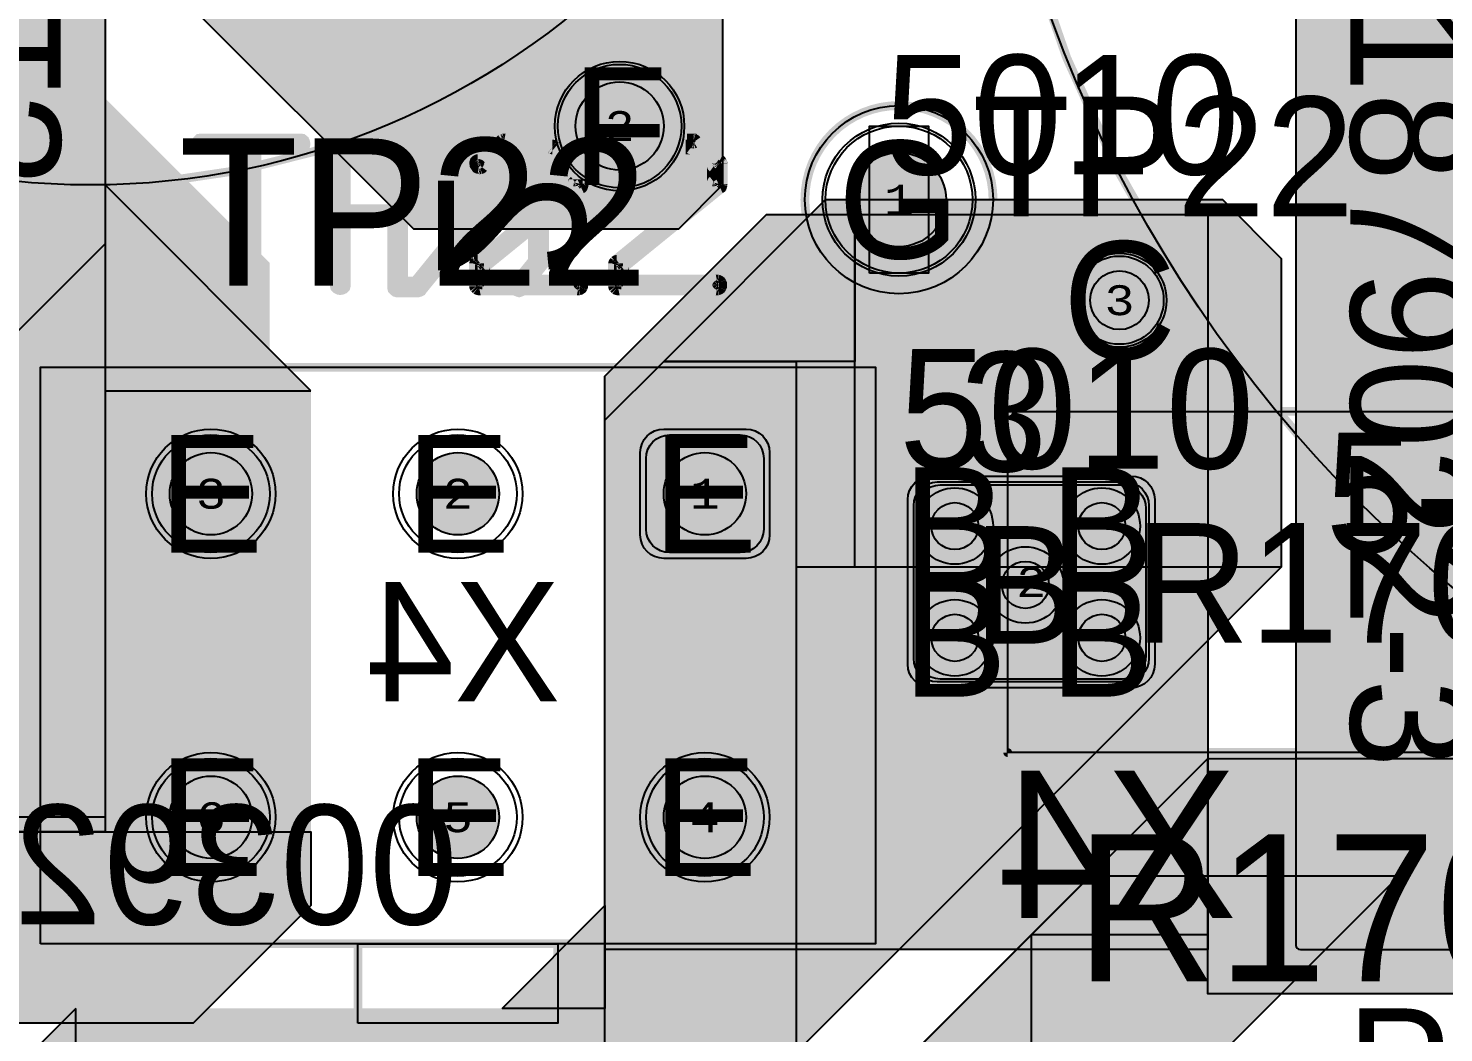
# Model space of a CAD drawing. Extents: x -18 to 179, y -60 to 172.
# Drawn here: x 12.44 to 36.51, y 120.09 to 137.16 of the extents above; entities that cross this region are included whole.
import ezdxf
from ezdxf.enums import TextEntityAlignment as Align

# ---------------------------------------------------------------- set-up
doc = ezdxf.new("R2010")
doc.units = 0
doc.header["$MEASUREMENT"] = 0
for name, color, linetype in [('ASSEMBLY_OUTLINES_BTM', 191, 'CONTINUOUS'), ('ASSEMBLY_OUTLINES_TOP', 102, 'CONTINUOUS'), ('ASSEMBLY_PART_NUMBERS_BTM', 191, 'CONTINUOUS'), ('ASSEMBLY_PART_NUMBERS_TOP', 102, 'CONTINUOUS'), ('ASSEMBLY_REF_DES_BTM', 191, 'CONTINUOUS'), ('ASSEMBLY_REF_DES_TOP', 102, 'CONTINUOUS'), ('DRILL_DRAWING', 21, 'CONTINUOUS'), ('GENERATED_SILKSCREEN_BTM', 255, 'CONTINUOUS'), ('GENERATED_SILKSCREEN_TOP', 140, 'CONTINUOUS'), ('PART_HOLES_LAYER_BOTTOM', 30, 'CONTINUOUS'), ('PART_HOLES_LAYER_TOP', 30, 'CONTINUOUS'), ('PART_PADS_LAYER_BOTTOM', 230, 'CONTINUOUS'), ('PART_PADS_LAYER_TOP', 150, 'CONTINUOUS'), ('PART_PADS_SMD_TOP', 150, 'CONTINUOUS'), ('PIN_NUMBERS_BTM', 8, 'CONTINUOUS'), ('PIN_NUMBERS_TOP', 8, 'CONTINUOUS'), ('PLACEMENT_OUTLINES_BTM', 222, 'CONTINUOUS'), ('PLACEMENT_OUTLINES_TOP', 130, 'CONTINUOUS'), ('PLANE_DATA_LAYER_BOTTOM', 230, 'CONTINUOUS'), ('PLANE_DATA_LAYER_TOP', 150, 'CONTINUOUS'), ('PLANE_SHAPES_LAYER_BOTTOM', 230, 'CONTINUOUS'), ('PLANE_SHAPES_LAYER_TOP', 150, 'CONTINUOUS'), ('SILKSCREEN_OUTLINES_BTM', 211, 'CONTINUOUS'), ('SILKSCREEN_OUTLINES_TOP', 150, 'CONTINUOUS'), ('SILKSCREEN_REF_DES_BTM', 211, 'CONTINUOUS'), ('SILKSCREEN_REF_DES_TOP', 150, 'CONTINUOUS'), ('SOLDERMASK_PADS_BTM', 102, 'CONTINUOUS'), ('SOLDERMASK_PADS_TOP', 102, 'CONTINUOUS'), ('SOLDERPASTE_PADS_TOP', 254, 'CONTINUOUS'), ('TRACES_LAYER_BOTTOM', 230, 'CONTINUOUS'), ('TRACES_LAYER_TOP', 150, 'CONTINUOUS'), ('VIA_HOLES_LAYER_BOTTOM', 30, 'CONTINUOUS'), ('VIA_HOLES_LAYER_TOP', 30, 'CONTINUOUS'), ('VIA_PADS_LAYER_BOTTOM', 230, 'CONTINUOUS'), ('VIA_PADS_LAYER_TOP', 150, 'CONTINUOUS')]:
    doc.layers.add(name, color=color, linetype=linetype)
doc.styles.add('COURIER_NEW', font='COUR.TTF')
doc.styles.add('VERIBEST_GERBER_0', font='txt')

msp = doc.modelspace()

# ---------------------------------------------------------------- hatches: boundary and pattern name
at = {"layer": 'PART_HOLES_LAYER_BOTTOM'}
h = msp.add_hatch(color=256, dxfattribs=at)
edge = h.paths.add_edge_path()
edge.add_arc((22.5, 135.5), 0.75, 0, 360)
h = msp.add_hatch(color=256, dxfattribs=at)
edge = h.paths.add_edge_path()
edge.add_arc((27.25, 134.25), 0.8, 0, 360)
h = msp.add_hatch(color=256, dxfattribs=at)
edge = h.paths.add_edge_path()
edge.add_arc((31, 132.54), 0.5, 0, 360)
h = msp.add_hatch(color=256, dxfattribs=at)
edge = h.paths.add_edge_path()
edge.add_arc((15.55, 129.25), 0.7, 0, 360)
h = msp.add_hatch(color=256, dxfattribs=at)
edge = h.paths.add_edge_path()
edge.add_arc((19.75, 129.25), 0.7, 0, 360)
h = msp.add_hatch(color=256, dxfattribs=at)
edge = h.paths.add_edge_path()
edge.add_arc((23.95, 129.25), 0.7, 0, 360)
h = msp.add_hatch(color=256, dxfattribs=at)
edge = h.paths.add_edge_path()
edge.add_arc((15.55, 123.75), 0.7, 0, 360)
h = msp.add_hatch(color=256, dxfattribs=at)
edge = h.paths.add_edge_path()
edge.add_arc((19.75, 123.75), 0.7, 0, 360)
h = msp.add_hatch(color=256, dxfattribs=at)
edge = h.paths.add_edge_path()
edge.add_arc((23.95, 123.75), 0.7, 0, 360)
at = {"layer": 'PART_HOLES_LAYER_TOP'}
h = msp.add_hatch(color=256, dxfattribs=at)
edge = h.paths.add_edge_path()
edge.add_arc((22.5, 135.5), 0.75, 0, 360)
h = msp.add_hatch(color=256, dxfattribs=at)
edge = h.paths.add_edge_path()
edge.add_arc((27.25, 134.25), 0.8, 0, 360)
h = msp.add_hatch(color=256, dxfattribs=at)
edge = h.paths.add_edge_path()
edge.add_arc((31, 132.54), 0.5, 0, 360)
h = msp.add_hatch(color=256, dxfattribs=at)
edge = h.paths.add_edge_path()
edge.add_arc((15.55, 129.25), 0.7, 0, 360)
h = msp.add_hatch(color=256, dxfattribs=at)
edge = h.paths.add_edge_path()
edge.add_arc((19.75, 129.25), 0.7, 0, 360)
h = msp.add_hatch(color=256, dxfattribs=at)
edge = h.paths.add_edge_path()
edge.add_arc((23.95, 129.25), 0.7, 0, 360)
h = msp.add_hatch(color=256, dxfattribs=at)
edge = h.paths.add_edge_path()
edge.add_arc((15.55, 123.75), 0.7, 0, 360)
h = msp.add_hatch(color=256, dxfattribs=at)
edge = h.paths.add_edge_path()
edge.add_arc((19.75, 123.75), 0.7, 0, 360)
h = msp.add_hatch(color=256, dxfattribs=at)
edge = h.paths.add_edge_path()
edge.add_arc((23.95, 123.75), 0.7, 0, 360)
at = {"layer": 'PLANE_DATA_LAYER_BOTTOM'}
h = msp.add_hatch(color=256, dxfattribs=at)
h.paths.add_polyline_path([(17.250002, 130.968436), (17.249998, 122.28156), (17.249998, 122.281559, -0.198909956), (17.22768, 122.227678), (15.272322, 120.27232, -0.198913366), (15.21844, 120.250002), (3.8262, 120.25, -0.414213562), (3.75, 120.3262), (3.750002, 123.468439), (3.750002, 123.46844, -0.198909956), (3.77232, 123.522321), (3.95, 123.700001), (6.749998, 126.499998), (6.75, 126.500004), (6.75, 131.749996), (6.749997, 131.750001), (4.750002, 133.749998, 0.207684346), (4.749996, 133.75), (3.03156, 133.750002, -0.198913366), (2.977678, 133.77232), (2.02232, 134.727678, -0.198909956), (2.000002, 134.781559), (2.000002, 141.468441, -0.198909956), (2.02232, 141.522322), (2.727678, 142.22768, -0.198913366), (2.78156, 142.249998), (2.95, 142.249998), (6.47, 142.249999), (13.113376, 142.25, -0.227836714), (13.172878, 142.221402), (13.7333, 141.520875, -0.170304676), (13.749998, 141.473273), (13.75, 134.500004), (13.750003, 134.499999), (17.227684, 131.022318, -0.198909956), (17.250002, 130.968437)], flags=0)
h.paths.add_polyline_path([(2.95, 135.5, -1), (6.05, 135.5, -1)], flags=0)
h.paths.add_polyline_path([(6.47, 139.88, -1), (10.37, 139.88, -1)], flags=0)
h.paths.add_polyline_path([(11.03, 120.48, 0.414213562), (11.73, 121.18), (11.73, 122.48, 0.414213562), (11.03, 123.18), (9.73, 123.18, 0.235524645), (9.170866, 122.901152, -0.498717847), (9.049134, 122.901152, 0.235524645), (8.49, 123.18), (7.19, 123.18, 0.235524645), (6.630866, 122.901152, -0.498717847), (6.509134, 122.901152, 0.235524645), (5.95, 123.18), (4.65, 123.18, 0.414213562), (3.95, 122.48), (3.95, 121.18, 0.414213562), (4.65, 120.48), (5.95, 120.48, 0.235524645), (6.509134, 120.758848, -0.498717847), (6.630866, 120.758848, 0.235524645), (7.19, 120.48), (8.49, 120.48, 0.235524645), (9.049134, 120.758848, -0.498717847), (9.170866, 120.758848, 0.235524645), (9.73, 120.48)], flags=0)
h.paths.add_polyline_path([(14.05, 123.75, -1), (17.05, 123.75, -1)], flags=0)
h.paths.add_polyline_path([(14.05, 129.25, -1), (17.05, 129.25, -1)], flags=0)
msp.add_hatch(color=256, dxfattribs=at).paths.add_polyline_path([(43, 138.1738, 0.414213562), (42.9238, 138.25), (34.0762, 138.25, 0.414213562), (34, 138.1738), (34, 121.5762, 0.414213562), (34.0762, 121.5), (42.9238, 121.5, 0.414213562), (43, 121.5762)], flags=0)
for points in [[(27.25, 134.25), (25.958682, 132.958682)], [(27.25, 134.25), (28.541318, 132.958682)], [(31, 132.54), (30.062235, 133.477765)], [(31, 132.54), (31.937765, 133.477765)], [(31, 132.54), (30.062235, 131.602235)], [(31, 132.54), (31.937765, 131.602235)], [(23.090107, 130.154065), (22.71573, 130.59207)], [(24.832843, 130.132843), (25.240278, 130.540278)], [(15.55, 129.25), (14.435458, 130.364542)], [(15.55, 129.25), (16.664542, 130.364542)], [(15.55, 129.25), (14.435458, 128.135458)], [(15.55, 129.25), (16.664542, 128.135458)], [(23.090107, 128.345935), (22.71573, 127.90793)], [(24.832843, 128.367157), (25.240278, 127.959722)], [(15.55, 123.75), (14.435478, 124.864561)], [(15.55, 123.75), (16.664561, 124.864522)], [(23.95, 123.75), (22.835458, 124.864542)], [(23.95, 123.75), (25.064542, 124.864542)], [(15.55, 123.75), (14.435439, 122.635478)], [(15.55, 123.75), (16.664522, 122.635439)], [(23.95, 123.75), (22.835458, 122.635458)], [(23.95, 123.75), (25.064542, 122.635458)]]:
    msp.add_hatch(color=256, dxfattribs=at).paths.add_polyline_path(points, is_closed=False, flags=0)
h = msp.add_hatch(color=256, dxfattribs=at)
h.paths.add_polyline_path([(32.5, 121.5762, -0.414213562), (32.4238, 121.5), (23.500008, 121.5, 0.414213562), (23.5, 121.499992), (23.5, 120.8262, -0.414213562), (23.4238, 120.75), (22.3262, 120.75, -0.414213562), (22.25, 120.8262), (22.250002, 131.21844), (22.250002, 131.218441, -0.198909956), (22.27232, 131.272322), (24.977678, 133.97768, -0.198913366), (25.03156, 133.999998), (25.45317, 133.999998, -0.362540638), (25.528145, 133.937409, 0.834800543), (28.971855, 133.93741, -0.362540638), (29.04683, 133.999999), (29.75, 133.999999), (32.4238, 134, -0.414213562), (32.5, 133.9238)], flags=0)
h.paths.add_polyline_path([(22.45, 123.75, -1), (25.45, 123.75, -1)], flags=0)
h.paths.add_polyline_path([(24.55, 127.75, 0.414213562), (25.45, 128.65), (25.45, 129.85, 0.414213562), (24.55, 130.75), (23.35, 130.75, 0.414213562), (22.45, 129.85), (22.45, 128.65, 0.414213562), (23.35, 127.75)], flags=0)
h.paths.add_polyline_path([(29.75, 132.54, -1), (32.25, 132.54, -1)], flags=0)
at = {"layer": 'PLANE_DATA_LAYER_TOP'}
h = msp.add_hatch(color=256, dxfattribs=at)
h.paths.add_polyline_path([(137.25, 150.5762, -0.414213562), (137.1738, 150.5), (74.750004, 150.5, 0.207684346), (74.749998, 150.499998), (72.500002, 148.250002), (72.5, 148.249996), (72.499998, 131.78156), (72.499998, 131.781559, -0.198909956), (72.47768, 131.727678), (71.772322, 131.02232, -0.198913366), (71.71844, 131.000002), (48.750004, 131, 0.207684346), (48.749998, 130.999998), (46.750002, 129.000002), (46.75, 128.999996), (46.749998, 122.531561), (46.749998, 122.53156, -0.198909956), (46.72768, 122.477679), (45.022322, 120.77232, -0.198913366), (44.96844, 120.750002), (33.750004, 120.75, 0.207684346), (33.749998, 120.749998), (23.522321, 110.522318, -0.198913366), (23.468439, 110.5), (23.195727, 110.5, -0.420555122), (23.119545, 110.577846, 0.005400729), (23.12, 110.619968), (23.12, 110.62, 1), (19.22, 110.62), (19.22, 110.61997, 0.005400729), (19.220455, 110.577848, -0.420593724), (19.144273, 110.500002), (18.28156, 110.500002, -0.198913366), (18.227678, 110.52232), (15.52232, 113.227678, -0.198909956), (15.500002, 113.281559), (15.500002, 116.468441, -0.198909956), (15.52232, 116.522322), (15.727678, 116.72768, -0.198913366), (15.78156, 116.749998), (24.499996, 116.75, 0.207684346), (24.500002, 116.750002), (32.477679, 124.727682, -0.198913366), (32.531561, 124.75), (42.499996, 124.75, 0.207684346), (42.500002, 124.750002), (43.499998, 125.749998), (43.5, 125.750004), (43.500002, 132.46844), (43.500002, 132.468441, -0.198909956), (43.52232, 132.522322), (44.977678, 133.97768, -0.198913366), (45.03156, 133.999998), (66.499996, 134, 0.207684346), (66.500002, 134.000002), (68.749998, 136.249998), (68.75, 136.250004), (68.75, 152.1738, -0.414213562), (68.8262, 152.25), (131.999996, 152.25, 0.207684346), (132.000002, 152.250002), (132.999998, 153.249998), (133, 153.250004), (133, 161.1738, -0.414213562), (133.0762, 161.25), (137.1738, 161.25, -0.414213562), (137.25, 161.1738)], flags=0)
h.paths.add_polyline_path([(15.7, 115, -1), (18.8, 115, -1)], flags=0)
h.paths.add_polyline_path([(69.75, 132.54, -1), (72.25, 132.54, -1)], flags=0)
h.paths.add_polyline_path([(133.2, 159, -1), (137, 159, -1)], flags=0)
h = msp.add_hatch(color=256, dxfattribs=at)
h.paths.add_polyline_path([(32.5, 158.468438), (32.499998, 149.03156), (32.499998, 149.031559, -0.198909956), (32.47768, 148.977678), (24.250002, 140.750002), (24.25, 140.749996), (24.249998, 134.53156), (24.249998, 134.531559, -0.198909956), (24.22768, 134.477678), (23.522322, 133.77232, -0.198913366), (23.46844, 133.750002), (19.03156, 133.750002, -0.198913366), (18.977678, 133.77232), (15.02232, 137.727678, -0.198909956), (15.000002, 137.781559), (15.000002, 140.968441, -0.198909956), (15.02232, 141.022322), (16.63, 142.630002), (20.95, 146.950001), (23.999998, 149.999998), (24, 150.000004), (24.000002, 153.71844), (24.000002, 153.718441, -0.198909956), (24.02232, 153.772322), (29.727678, 159.47768, -0.198914779), (29.78156, 159.499998), (31.46844, 159.499998, -0.198913366), (31.522322, 159.47768), (32.477682, 158.52232, -0.198909956), (32.5, 158.468439)], flags=0)
h.paths.add_polyline_path([(16.63, 139.88, -1), (20.53, 139.88, -1)], flags=0)
h.paths.add_polyline_path([(20.95, 135.5, -1), (24.05, 135.5, -1)], flags=0)
h.paths.add_polyline_path([(29.75, 157.46, -1), (32.25, 157.46, -1)], flags=0)
for points in [[(22.5, 135.5), (21.350103, 136.649897)], [(22.5, 135.5), (23.649897, 136.649897)], [(22.5, 135.5), (21.350103, 134.350103)], [(22.5, 135.5), (23.649897, 134.350103)], [(27.25, 134.25), (26.180639, 132.769637)], [(27.25, 134.25), (28.730363, 133.180639)], [(31, 132.54), (31, 133.8662)], [(31, 132.54), (29.6738, 132.54)], [(31, 132.54), (31, 131.2138)], [(31, 132.54), (32.3262, 132.54)], [(23.086809, 130.151215), (22.707683, 130.585116)], [(24.766129, 130.186583), (25.077462, 130.671432)], [(29.5, 129.05), (29.5, 129.7762)], [(23.093435, 128.343122), (22.723853, 127.901063)], [(24.78058, 128.323147), (25.112731, 127.852316)], [(27.9, 127.75), (27.1738, 127.75)], [(31.1, 127.75), (31.8262, 127.75)], [(29.5, 126.45), (29.5, 125.7238)], [(23.95, 123.75), (22.835458, 124.864542)], [(23.95, 123.75), (25.064542, 124.864542)], [(23.95, 123.75), (22.835458, 122.635458)], [(23.95, 123.75), (25.064542, 122.635458)]]:
    msp.add_hatch(color=256, dxfattribs=at).paths.add_polyline_path(points, is_closed=False, flags=0)
h = msp.add_hatch(color=256, dxfattribs=at)
h.paths.add_polyline_path([(33.750002, 128.031564, -0.198909956), (33.727684, 127.977683), (31.782475, 126.032474, -0.668181994), (31.652393, 126.086355), (31.652393, 126.086356, -0.131872564), (31.662635, 126.124513, 0.131872604), (31.75, 126.45), (31.75, 129.05, 0.414213562), (31.1, 129.7), (27.9, 129.7, 0.414213562), (27.25, 129.05), (27.25, 126.45, 0.414213562), (27.9, 125.8), (31.1, 125.8, 0.131872604), (31.425487, 125.887365, -0.577638719), (31.539844, 125.821407), (31.539844, 125.821406, -0.198909956), (31.517526, 125.767525), (23.772322, 118.02232, -0.198913366), (23.71844, 118.000002), (15.500004, 118, 0.207684346), (15.499998, 117.999998), (13.500002, 116.000002), (13.5, 115.999996), (13.5, 115.0762, -0.414213562), (13.4238, 115), (3.5762, 115, -0.414213562), (3.5, 115.0762), (3.5, 118.4238, -0.414213562), (3.5762, 118.5), (11.249996, 118.5, 0.207684346), (11.250002, 118.500002), (13.227679, 120.477682, -0.198913366), (13.281561, 120.5), (20.499996, 120.5, 0.207684346), (20.500002, 120.500002), (22.249998, 122.249998), (22.25, 122.250004), (22.250002, 130.46844), (22.250002, 130.468441, -0.198909956), (22.27232, 130.522322), (25.466843, 133.716845, -0.555737573), (25.592881, 133.687458, 0.830639174), (28.998475, 134.176978, -0.402039155), (29.074609, 134.249998), (32.71844, 134.249998, -0.198913366), (32.772322, 134.22768), (33.72768, 133.272322, -0.198909956), (33.749998, 133.218441), (33.749998, 133.21844), (33.750002, 128.031565)], flags=0)
h.paths.add_polyline_path([(9.177854, 116.135715, 0.787865658), (11.73, 116.749999), (11.73, 116.750001, 0.787865658), (9.177854, 117.364285, -0.611991571), (9.042146, 117.364285, 0.612002153), (6.637854, 117.364285, -0.611991571), (6.502146, 117.364285, 0.787865658), (3.95, 116.750001), (3.95, 116.749999, 0.787865658), (6.502146, 116.135715, -0.611991571), (6.637854, 116.135715, 0.612002153), (9.042146, 116.135715, -0.611991571)], flags=0)
h.paths.add_polyline_path([(22.45, 123.75, -1), (25.45, 123.75, -1)], flags=0)
h.paths.add_polyline_path([(26.499992, 128, 0.414213562), (26.5, 128.000008), (26.5, 131.499992, 0.414213562), (26.499992, 131.5), (25.500008, 131.5, 0.414213562), (25.5, 131.499992), (25.5, 130.285247, -0.792036539), (25.355593, 130.251273, 0.284488151), (24.55, 130.75), (23.35, 130.75, 0.414213562), (22.45, 129.85), (22.45, 128.65, 0.414213562), (23.35, 127.75), (24.55, 127.75, 0.284488151), (25.355593, 128.248727, -0.792036539), (25.5, 128.214753), (25.5, 128.000008, 0.414213562), (25.500008, 128)], flags=0)
h.paths.add_polyline_path([(29.75, 132.54, -1), (32.25, 132.54, -1)], flags=0)
at = {"layer": 'PLANE_SHAPES_LAYER_BOTTOM'}
for points in [[(13.75, 123.75), (6.75, 123.75), (6.75, 142.25), (13.15, 142.25), (13.75, 141.5)], [(17.25, 131), (13.75, 134.5), (13.75, 131)], [(32.5, 121.5), (22.25, 121.5), (22.25, 131.25), (25, 134), (32.5, 134)], [(3.75, 123.5), (13.75, 133.5), (13.75, 123.5)], [(17.25, 122.25), (15.25, 120.25), (3.75, 120.25), (3.75, 123.5), (17.25, 123.5)]]:
    msp.add_hatch(color=256, dxfattribs=at).paths.add_polyline_path(points, flags=0)
at = {"layer": 'PLANE_SHAPES_LAYER_TOP'}
for points in [[(24.25, 134.5), (23.5, 133.75), (19, 133.75), (15, 137.75), (15, 141), (16.5, 142.5), (24.25, 142.5)], [(26.5, 131.5), (23.25, 131.5), (26, 134.25), (26.5, 134.25)], [(33.75, 128), (26.5, 128), (26.5, 134.25), (32.75, 134.25), (33.75, 133.25)], [(25.5, 119.75), (23.75, 118), (22.25, 118), (22.25, 130.5), (23.25, 131.5), (25.5, 131.5)], [(25.5, 119.75), (33.75, 128), (25.5, 128)], [(29.5, 121.75), (32.5, 124.75), (32.5, 121.75)], [(46.75, 122.5), (45, 120.75), (32.5, 120.75), (32.5, 124.75), (46.75, 124.75)], [(26.25, 113.25), (35.75, 122.75), (30.5, 122.75), (26.25, 118.5)], [(20.5, 120.5), (22.25, 122.25), (22.25, 120.5)], [(24.5, 116.75), (29.5, 121.75), (29.5, 116.75)], [(13.25, 120.5), (11.25, 118.5), (13.25, 118.5)]]:
    msp.add_hatch(color=256, dxfattribs=at).paths.add_polyline_path(points, flags=0)
at = {"layer": 'VIA_HOLES_LAYER_BOTTOM'}
h = msp.add_hatch(color=256, dxfattribs=at)
edge = h.paths.add_edge_path()
edge.add_arc((28.2, 128.7), 0.4, 0, 360)
h = msp.add_hatch(color=256, dxfattribs=at)
edge = h.paths.add_edge_path()
edge.add_arc((30.7, 128.7), 0.4, 0, 360)
h = msp.add_hatch(color=256, dxfattribs=at)
edge = h.paths.add_edge_path()
edge.add_arc((29.4, 127.7), 0.4, 0, 360)
h = msp.add_hatch(color=256, dxfattribs=at)
edge = h.paths.add_edge_path()
edge.add_arc((28.2, 126.8), 0.4, 0, 360)
h = msp.add_hatch(color=256, dxfattribs=at)
edge = h.paths.add_edge_path()
edge.add_arc((30.7, 126.8), 0.4, 0, 360)
at = {"layer": 'VIA_HOLES_LAYER_TOP'}
h = msp.add_hatch(color=256, dxfattribs=at)
edge = h.paths.add_edge_path()
edge.add_arc((28.2, 128.7), 0.4, 0, 360)
h = msp.add_hatch(color=256, dxfattribs=at)
edge = h.paths.add_edge_path()
edge.add_arc((30.7, 128.7), 0.4, 0, 360)
h = msp.add_hatch(color=256, dxfattribs=at)
edge = h.paths.add_edge_path()
edge.add_arc((29.4, 127.7), 0.4, 0, 360)
h = msp.add_hatch(color=256, dxfattribs=at)
edge = h.paths.add_edge_path()
edge.add_arc((28.2, 126.8), 0.4, 0, 360)
h = msp.add_hatch(color=256, dxfattribs=at)
edge = h.paths.add_edge_path()
edge.add_arc((30.7, 126.8), 0.4, 0, 360)

# ---------------------------------------------------------------- linework, layer by layer
at = {"layer": 'ASSEMBLY_OUTLINES_BTM'}
for points in [[(12.65, 121.6), (12.65, 131.4), (26.85, 131.4), (26.85, 121.6)], [(18.05, 120.25), (18.05, 121.6), (21.45, 121.6), (21.45, 120.25)]]:
    msp.add_lwpolyline(points, close=True, dxfattribs=at)
for centre, radius in [((51, 145), 22.5), ((13.5, 147.5), 13)]:
    msp.add_circle(centre, radius, dxfattribs=at)
at = {"layer": 'ASSEMBLY_OUTLINES_TOP'}
for points in [[(26.75, 133), (26.75, 135.5), (27.75, 135.5), (27.75, 133)], [(29.1, 124.85), (29.1, 130.65), (39.9, 130.65), (39.9, 124.85)]]:
    msp.add_lwpolyline(points, close=True, dxfattribs=at)
msp.add_circle((27.25, 134.25), 1.6, dxfattribs=at)
at = {"layer": 'GENERATED_SILKSCREEN_BTM', "const_width": 0.15}
for points in [[(73.500005, 145, -0.154151503), (69.418977, 132.077481, 0.00000355), (69.418972, 132.07749, 1.056511905), (31.274926, 155.824566, 0.000004138), (31.274914, 155.824566, -0.775982006), (73.500005, 145)], [(37.608834, 126.918893, 0.000003714), (37.60883, 126.918883, -0.33456476), (29.927341, 152.886271, 0.000003855), (29.927352, 152.886273, 0.334564793), (37.608834, 126.918893)]]:
    msp.add_lwpolyline(points, format="xyb", dxfattribs=at)
msp.add_lwpolyline([(0.5, 147.5, -1), (26.5, 147.5, -1)], format="xyb", close=True, dxfattribs=at)
at = {"layer": 'GENERATED_SILKSCREEN_BTM', "const_width": 0.25}
for points in [[(21.161949, 134.060836), (20.819449, 134.480836), (20.806949, 134.488336), (20.796949, 134.490836), (20.789449, 134.495836), (20.779449, 134.498336), (20.436949, 134.498336), (20.429449, 134.495836), (20.411949, 134.490836), (20.399449, 134.488336), (20.394449, 134.480836), (19.041949, 132.815836), (18.774449, 132.815836), (18.774449, 134.448336), (18.769449, 134.465836), (18.759449, 134.480836), (18.741949, 134.488336), (18.721949, 134.490836), (18.704449, 134.488336), (18.686949, 134.480836), (18.676949, 134.465836), (18.671949, 134.448336), (18.671949, 132.763336), (18.676949, 132.743336), (18.689449, 132.730836), (18.704449, 132.718336), (18.721949, 132.713336), (19.064449, 132.713336), (19.071949, 132.715836), (19.089449, 132.720836), (19.096949, 132.725836), (19.101949, 132.728336), (19.106949, 132.735836), (20.461949, 134.398336), (20.754449, 134.398336), (21.069449, 134.008336), (21.069449, 133.200836), (20.736949, 132.793336), (20.731949, 132.775836), (20.734449, 132.758336), (20.741949, 132.743336), (20.756949, 132.730836), (20.774449, 132.723336), (20.791949, 132.718336), (20.799449, 132.720836), (20.806949, 132.723336), (20.814449, 132.728336), (20.819449, 132.735836), (21.161949, 133.155836), (21.164449, 133.165836), (21.166949, 133.170836), (21.169449, 133.175836), (21.171949, 133.185836), (21.171949, 134.028336), (21.169449, 134.038336), (21.166949, 134.043336), (21.164449, 134.050836), (21.161949, 134.060836)], [(28.541044, 132.2984), (28.197974, 132.02029), (28.187824, 132.01014), (28.185794, 131.99593), (28.187824, 131.98172), (28.195944, 131.96954), (28.206094, 131.95736), (28.218274, 131.95127), (28.232484, 131.94924), (28.246694, 131.9533), (28.577584, 132.22329), (29.233274, 132.22329), (29.549954, 131.96751), (29.549954, 131.58993), (29.237334, 131.33212), (28.900354, 131.33212), (28.884114, 131.32806), (28.873964, 131.31994), (28.867874, 131.30573), (28.865844, 131.29152), (28.867874, 131.27731), (28.873964, 131.2631), (28.884114, 131.25498), (28.900354, 131.25092), (29.237334, 131.25092), (29.549954, 130.99311), (29.549954, 130.61553), (29.233274, 130.35975), (28.577584, 130.35975), (28.246694, 130.62974), (28.232484, 130.6338), (28.218274, 130.63177), (28.206094, 130.62365), (28.195944, 130.6135), (28.187824, 130.59929), (28.185794, 130.58508), (28.187824, 130.5729), (28.197974, 130.56275), (28.541044, 130.28464), (28.547134, 130.28261), (28.553224, 130.28058), (28.555254, 130.27855), (28.563374, 130.27652), (29.247484, 130.27652), (29.257634, 130.27855), (29.261694, 130.28058), (29.267784, 130.28261), (29.273874, 130.28464), (29.616944, 130.56275), (29.623034, 130.57087), (29.625064, 130.58102), (29.629124, 130.58711), (29.631154, 130.59523), (29.631154, 131.01341), (29.629124, 131.0195), (29.625064, 131.03371), (29.623034, 131.04183), (29.616944, 131.04792), (29.318534, 131.29152), (29.616944, 131.53512), (29.618974, 131.53918), (29.623034, 131.54324), (29.625064, 131.54527), (29.625064, 131.54933), (29.629124, 131.56354), (29.631154, 131.56963), (29.631154, 131.98781), (29.629124, 131.99796), (29.625064, 132.00608), (29.623034, 132.0142), (29.616944, 132.02029), (29.273874, 132.2984), (29.265754, 132.30246), (29.263724, 132.30449), (29.257634, 132.30449), (29.255604, 132.30449), (29.253574, 132.30652), (29.247484, 132.30652), (28.563374, 132.30652), (28.555254, 132.30449), (28.547134, 132.30246), (28.541044, 132.2984)], [(28.7825, 122.0475), (28.78, 122.0275), (28.7675, 122.015), (28.75, 122.0075), (28.7325, 122.005), (28.715, 122.0075), (28.7, 122.015), (28.6875, 122.0275), (28.6825, 122.0475), (28.6825, 122.805), (28.565, 122.805), (28.5475, 122.81), (28.5325, 122.82), (28.525, 122.8375), (28.5225, 122.855), (28.525, 122.875), (28.5325, 122.8925), (28.5475, 122.905), (28.565, 122.9075), (28.6825, 122.9075), (28.6825, 124.3775), (28.685, 124.39), (28.6925, 124.4), (28.7025, 124.41), (28.715, 124.4175), (28.73, 124.4225), (28.745, 124.425), (28.7575, 124.4225), (28.77, 124.4125), (30.2875, 122.895), (30.2975, 122.88), (30.3025, 122.865), (30.3, 122.85), (30.29, 122.8325), (30.285, 122.82), (30.275, 122.8125), (30.265, 122.8075), (30.2525, 122.805), (28.7825, 122.805), (28.7825, 122.0475)], [(30.1275, 122.9075), (28.7825, 124.2475), (28.7825, 122.9075), (30.1275, 122.9075)], [(30.9675, 122.02), (31.77, 123.1575), (32.5725, 122.02), (32.58, 122.01), (32.5875, 122.005), (32.595, 122.0025), (32.6025, 122.0025), (32.62, 122.0075), (32.635, 122.015), (32.6475, 122.0275), (32.6575, 122.0425), (32.66, 122.0625), (32.6525, 122.08), (31.835, 123.2475), (32.6525, 124.415), (32.66, 124.4325), (32.66, 124.45), (32.65, 124.4675), (32.6375, 124.48), (32.62, 124.4875), (32.6025, 124.4925), (32.5875, 124.49), (32.5725, 124.4775), (31.77, 123.3375), (30.9675, 124.4775), (30.955, 124.49), (30.94, 124.4925), (30.9225, 124.4875), (30.905, 124.48), (30.89, 124.4675), (30.8825, 124.45), (30.88, 124.4325), (30.885, 124.415), (31.71, 123.2475), (30.885, 122.08), (30.88, 122.06), (30.8825, 122.0425), (30.89, 122.025), (30.905, 122.0125), (30.9225, 122.0025), (30.9375, 122), (30.955, 122.005), (30.9675, 122.02)]]:
    msp.add_lwpolyline(points, dxfattribs=at)
at = {"layer": 'GENERATED_SILKSCREEN_BTM', "const_width": 0.15}
for points in [[(12.65, 121.6), (12.65, 131.4), (26.85, 131.4), (26.85, 121.6)], [(18.05, 120.25), (18.05, 121.6), (21.45, 121.6), (21.45, 120.25)]]:
    msp.add_lwpolyline(points, close=True, dxfattribs=at)
at = {"layer": 'GENERATED_SILKSCREEN_TOP', "const_width": 0.15}
msp.add_lwpolyline([(25.65, 134.25, -1), (28.85, 134.25, -1)], format="xyb", close=True, dxfattribs=at)
at = {"layer": 'GENERATED_SILKSCREEN_TOP', "const_width": 0.25}
for points in [[(16.18, 132.7975), (16.1825, 132.78), (16.195, 132.765), (16.2125, 132.7575), (16.23, 132.755), (16.2475, 132.7575), (16.2625, 132.765), (16.275, 132.78), (16.28, 132.7975), (16.28, 135.145), (17.0725, 135.145), (17.09, 135.15), (17.105, 135.16), (17.1125, 135.1775), (17.115, 135.195), (17.1125, 135.215), (17.105, 135.2325), (17.09, 135.245), (17.0725, 135.2475), (15.385, 135.2475), (15.3675, 135.245), (15.355, 135.2325), (15.345, 135.215), (15.3425, 135.195), (15.345, 135.1775), (15.355, 135.16), (15.3675, 135.15), (15.385, 135.145), (16.18, 135.145), (16.18, 132.7975)], [(19.47, 134.2975), (19.4775, 134.3025), (19.48, 134.315), (19.4875, 134.3275), (19.4875, 134.34), (19.4875, 134.855), (19.4875, 134.8675), (19.48, 134.875), (19.48, 134.8825), (19.4775, 134.885), (19.475, 134.8875), (19.47, 134.8925), (19.045, 135.2375), (19.0325, 135.2425), (19.0225, 135.245), (19.0125, 135.2475), (17.7525, 135.2475), (17.73, 135.2425), (17.715, 135.23), (17.7025, 135.215), (17.6975, 135.1975), (17.6975, 132.7975), (17.7025, 132.7775), (17.715, 132.765), (17.73, 132.7575), (17.7475, 132.755), (17.7675, 132.7575), (17.785, 132.765), (17.7975, 132.7775), (17.8025, 132.7975), (17.8025, 133.9475), (19.0125, 133.9475), (19.03, 133.95), (19.0375, 133.9525), (19.04, 133.9525), (19.045, 133.955), (19.47, 134.2975)], [(17.8025, 135.145), (18.9975, 135.145), (19.3875, 134.83), (19.3875, 134.365), (18.9975, 134.0475), (17.8025, 134.0475), (17.8025, 135.145)], [(32.35625, 122.4675), (32.36375, 122.4725), (32.36625, 122.485), (32.37375, 122.4975), (32.37375, 122.51), (32.37375, 123.025), (32.37375, 123.0375), (32.36625, 123.045), (32.36625, 123.0525), (32.36375, 123.055), (32.36125, 123.0575), (32.35625, 123.0625), (31.93125, 123.4075), (31.91875, 123.4125), (31.90875, 123.415), (31.89875, 123.4175), (30.63875, 123.4175), (30.61625, 123.4125), (30.60125, 123.4), (30.58875, 123.385), (30.58375, 123.3675), (30.58375, 120.9675), (30.58875, 120.9475), (30.60125, 120.935), (30.61625, 120.9275), (30.63375, 120.925), (30.65375, 120.9275), (30.67125, 120.935), (30.68375, 120.9475), (30.68875, 120.9675), (30.68875, 122.1175), (31.86375, 122.1175), (32.27375, 120.9525), (32.28375, 120.935), (32.30125, 120.925), (32.32125, 120.9225), (32.33625, 120.9275), (32.35125, 120.935), (32.36375, 120.9475), (32.37125, 120.965), (32.36625, 120.985), (31.95625, 122.15), (32.35625, 122.4675)], [(33.30875, 121.02), (33.28875, 121.015), (33.27875, 121.005), (33.27125, 120.9875), (33.26875, 120.9675), (33.27125, 120.95), (33.27875, 120.9325), (33.28875, 120.92), (33.30875, 120.9175), (34.28375, 120.9175), (34.30125, 120.92), (34.31625, 120.9325), (34.32375, 120.95), (34.32625, 120.9675), (34.32375, 120.9875), (34.31625, 121.005), (34.30125, 121.015), (34.28375, 121.02), (33.84375, 121.02), (33.84375, 123.3675), (33.84125, 123.385), (33.83375, 123.3975), (33.82125, 123.405), (33.80375, 123.4075), (33.79125, 123.41), (33.77875, 123.41), (33.76875, 123.405), (33.75875, 123.395), (33.27125, 122.71), (33.26375, 122.6925), (33.26375, 122.675), (33.27125, 122.66), (33.28375, 122.6475), (33.29875, 122.6375), (33.31625, 122.6325), (33.32625, 122.6325), (33.33375, 122.635), (33.34625, 122.65), (33.74625, 123.21), (33.74625, 121.02), (33.30875, 121.02)], [(36.95875, 123.4175), (35.27125, 123.4175), (35.25375, 123.4125), (35.24125, 123.4), (35.23125, 123.385), (35.22875, 123.365), (35.23125, 123.3475), (35.24125, 123.33), (35.25375, 123.3175), (35.27125, 123.315), (36.87375, 123.315), (35.56875, 120.9925)], [(30.68875, 123.315), (31.88375, 123.315), (32.27375, 123), (32.27375, 122.535), (31.88375, 122.2175), (30.68875, 122.2175), (30.68875, 123.315)], [(35.56875, 120.9925), (35.56375, 120.975), (35.56625, 120.9575), (35.57875, 120.9425), (35.59125, 120.9325), (35.60875, 120.9275), (35.62625, 120.925), (35.64125, 120.93), (35.65375, 120.945), (37.00125, 123.3425)]]:
    msp.add_lwpolyline(points, dxfattribs=at)
at = {"layer": 'GENERATED_SILKSCREEN_TOP'}
for points, const_width in [([(21.388029, 135.120336), (21.357498, 135.144995), (20.550002, 135.144995), (20.142504, 134.812497, -0.184527553), (20.142501, 134.812495), (20.125001, 134.807495, -0.095414572), (20.124999, 134.807495), (20.107499, 134.809995, -0.184527553), (20.107496, 134.809997), (20.0925, 134.817495, -0.236067978), (20.092496, 134.817497), (20.082496, 134.832497), (20.072496, 134.847496, -0.16227766), (20.072495, 134.847499), (20.069995, 134.864999), (20.069995, 134.875002), (20.072495, 134.882502, -0.09702165), (20.072496, 134.882504), (20.084996, 134.895004, -0.162277661), (20.084999, 134.895005), (20.504996, 135.237503, -0.184527553), (20.504999, 135.237505), (20.514997, 135.240005, -0.049388989), (20.514998, 135.240005), (20.522497, 135.242505), (20.524996, 135.245004, -0.213376807), (20.525, 135.245005), (20.534999, 135.247505, -0.099019514), (20.535001, 135.247505), (21.35245, 135.247505, 0.00000217), (21.352452, 135.247495), (20.535001, 135.247495), (20.525004, 135.244996), (20.522504, 135.242496, -0.16227766), (20.522501, 135.242495), (20.515002, 135.239995, -0.099019513), (20.515, 135.239995), (20.505002, 135.237495), (20.085005, 134.894997, -0.071067811), (20.085004, 134.894996), (20.072505, 134.882497), (20.070005, 134.874998), (20.070005, 134.865001), (20.072505, 134.847502), (20.082504, 134.832503), (20.092504, 134.817503), (20.1075, 134.810005, -0.049388989), (20.107501, 134.810005), (20.125, 134.807505), (20.142498, 134.812505), (20.549997, 135.145004, -0.162277661), (20.55, 135.145005), (21.3575, 135.145005, -0.162277661), (21.357503, 135.145004), (21.388023, 135.120353, 0.000003836), (21.388029, 135.120336)], 0.25), ([(24.210005, 134.512499), (24.207505, 134.502499), (24.207505, 134.502498), (24.202505, 134.487498, -0.049388989), (24.202505, 134.487497), (24.200005, 134.474999, -0.253450554), (24.200002, 134.474995), (24.192503, 134.469996), (22.527505, 133.117498), (22.527505, 132.850005), (24.159999, 132.850005, -0.099019513), (24.160001, 132.850005), (24.177501, 132.845005, -0.111991093), (24.177503, 132.845004), (24.192501, 132.835005, -0.253450554), (24.192505, 132.835002), (24.200005, 132.817502), (24.200005, 132.817501), (24.202505, 132.797501), (24.202505, 132.797499), (24.200005, 132.779999), (24.200005, 132.779998), (24.192505, 132.762498, -0.253450554), (24.192501, 132.762495), (24.177503, 132.752496, -0.111991093), (24.177501, 132.752495), (24.160001, 132.747495, -0.099019513), (24.159999, 132.747495), (22.475001, 132.747495, -0.099019513), (22.474999, 132.747495), (22.455, 132.752495, -0.213376807), (22.454996, 132.752496), (22.429996, 132.777496, -0.16227766), (22.429995, 132.777499), (22.424995, 132.797499), (22.424995, 133.140002), (22.427495, 133.147502, -0.071067812), (22.427496, 133.147503), (22.432495, 133.165001, -0.162277661), (22.432496, 133.165004), (22.437495, 133.172502, -0.111991093), (22.437496, 133.172504), (22.447496, 133.182504, -0.162277661), (22.447499, 133.182505), (24.109995, 134.537502), (24.109995, 134.829998), (23.719998, 135.144995), (23.620088, 135.144995, 0.000002221), (23.620091, 135.145005), (23.72, 135.145005, -0.162277661), (23.720003, 135.145004), (24.110003, 134.830004, -0.236067977), (24.110005, 134.83), (24.110005, 134.5375, -0.236067977), (24.110003, 134.537496), (22.447505, 133.182497, -0.071067813), (22.447504, 133.182496), (22.437504, 133.172496, -0.071067812), (22.437503, 133.172495), (22.432505, 133.164998), (22.427505, 133.147499), (22.427505, 133.147498), (22.425005, 133.139998), (22.425005, 132.797501), (22.430004, 132.777504), (22.455004, 132.752504), (22.475001, 132.747505), (24.159999, 132.747505), (24.177498, 132.752505), (24.192495, 132.762503), (24.199995, 132.780002), (24.202495, 132.7975), (24.199995, 132.817498), (24.192495, 132.834997), (24.177498, 132.844995), (24.159999, 132.849995), (22.5275, 132.849995, -0.414213562), (22.527495, 132.85), (22.527495, 133.1175, -0.236067977), (22.527497, 133.117504), (24.192497, 134.470004), (24.199995, 134.475003), (24.202495, 134.487501), (24.202495, 134.487502), (24.207495, 134.502502, -0.049388989), (24.207495, 134.502503), (24.209995, 134.512501), (24.209995, 134.854999), (24.207495, 134.864998), (24.202496, 134.872496, -0.16227766), (24.202495, 134.872499), (24.199995, 134.882498), (24.192496, 134.894997), (23.772498, 135.237495), (23.7625, 135.239995, -0.099019513), (23.762498, 135.239995), (23.754999, 135.242495, -0.16227766), (23.754996, 135.242496), (23.752497, 135.244995), (23.750001, 135.244995, -0.099019513), (23.749999, 135.244995), (23.739999, 135.247495), (23.647548, 135.247495, 0.00000217), (23.64755, 135.247505), (23.739999, 135.247505, -0.099019514), (23.740001, 135.247505), (23.750001, 135.245005), (23.752498, 135.245005, -0.362464609), (23.752504, 135.245004), (23.755004, 135.242505), (23.762502, 135.240005, -0.049388989), (23.762503, 135.240005), (23.772501, 135.237505, -0.184527553), (23.772504, 135.237503), (24.192503, 134.895004, -0.16227766), (24.192505, 134.895002), (24.200004, 134.882503, -0.111991094), (24.200005, 134.882501), (24.202505, 134.872502), (24.207504, 134.865004, -0.16227766), (24.207505, 134.865001), (24.210005, 134.855001), (24.210005, 134.512499)], 0.25), ([(21.847505, 134.512499), (21.845005, 134.502499), (21.845005, 134.502498), (21.840005, 134.487498, -0.049388989), (21.840005, 134.487497), (21.837505, 134.474999, -0.253450554), (21.837502, 134.474995), (21.830003, 134.469996), (20.165005, 133.117498), (20.165005, 132.850005), (21.797499, 132.850005, -0.099019513), (21.797501, 132.850005), (21.815001, 132.845005, -0.111991093), (21.815003, 132.845004), (21.830001, 132.835005, -0.253450554), (21.830005, 132.835002), (21.837505, 132.817502), (21.837505, 132.817501), (21.840005, 132.797501), (21.840005, 132.797499), (21.837505, 132.779999), (21.837505, 132.779998), (21.830005, 132.762498, -0.253450554), (21.830001, 132.762495), (21.815003, 132.752496, -0.111991093), (21.815001, 132.752495), (21.797501, 132.747495, -0.099019513), (21.797499, 132.747495), (20.112501, 132.747495, -0.099019513), (20.112499, 132.747495), (20.0925, 132.752495, -0.213376807), (20.092496, 132.752496), (20.067496, 132.777496, -0.16227766), (20.067495, 132.777499), (20.062495, 132.797499), (20.062495, 133.140002), (20.064995, 133.147502, -0.071067812), (20.064996, 133.147503), (20.069995, 133.165001, -0.162277661), (20.069996, 133.165004), (20.074995, 133.172502, -0.111991093), (20.074996, 133.172504), (20.084996, 133.182504, -0.162277661), (20.084999, 133.182505), (21.747495, 134.537502), (21.747495, 134.59758, 0.000002725), (21.747505, 134.597572), (21.747505, 134.5375, -0.236067977), (21.747503, 134.537496), (20.085005, 133.182497, -0.071067813), (20.085004, 133.182496), (20.075004, 133.172496, -0.071067812), (20.075003, 133.172495), (20.070005, 133.164998), (20.065005, 133.147499), (20.065005, 133.147498), (20.062505, 133.139998), (20.062505, 132.797501), (20.067504, 132.777504), (20.092504, 132.752504), (20.112501, 132.747505), (21.797499, 132.747505), (21.814998, 132.752505), (21.829995, 132.762503), (21.837495, 132.780002), (21.839995, 132.7975), (21.837495, 132.817498), (21.829995, 132.834997), (21.814998, 132.844995), (21.797499, 132.849995), (20.165, 132.849995, -0.414213562), (20.164995, 132.85), (20.164995, 133.1175, -0.236067977), (20.164997, 133.117504), (21.829997, 134.470004), (21.837495, 134.475003), (21.839995, 134.487501), (21.839995, 134.487502), (21.844995, 134.502502, -0.049388989), (21.844995, 134.502503), (21.847495, 134.512501), (21.847495, 134.522829, 0.000002481), (21.847505, 134.522823), (21.847505, 134.512499)], 0.25), ([(39.900005, 129.525), (39.899995, 129.525), (39.899995, 130.649995), (29.100005, 130.649995), (29.100005, 129.525), (29.099995, 129.525), (29.099995, 130.65, -0.414213562), (29.1, 130.650005), (39.9, 130.650005, -0.414213562), (39.900005, 130.65), (39.900005, 129.525)], 0.15), ([(39.900005, 124.85, -0.414213562), (39.9, 124.849995), (29.1, 124.849995, -0.414213562), (29.099995, 124.85), (29.099995, 125.975), (29.100005, 125.975), (29.100005, 124.850005), (39.899995, 124.850005), (39.899995, 125.975), (39.900005, 125.975), (39.900005, 124.85)], 0.15)]:
    msp.add_lwpolyline(points, format="xyb", dxfattribs=dict(at, const_width=const_width))
at = {"layer": 'PART_HOLES_LAYER_BOTTOM'}
for centre, radius in [((22.5, 135.5), 0.75), ((27.25, 134.25), 0.8), ((31, 132.54), 0.5), ((15.55, 129.25), 0.7), ((19.75, 129.25), 0.7), ((23.95, 129.25), 0.7), ((15.55, 123.75), 0.7), ((19.75, 123.75), 0.7), ((23.95, 123.75), 0.7)]:
    msp.add_circle(centre, radius, dxfattribs=at)
at = {"layer": 'PART_HOLES_LAYER_TOP'}
for centre, radius in [((22.5, 135.5), 0.75), ((27.25, 134.25), 0.8), ((31, 132.54), 0.5), ((15.55, 129.25), 0.7), ((19.75, 129.25), 0.7), ((23.95, 129.25), 0.7), ((15.55, 123.75), 0.7), ((19.75, 123.75), 0.7), ((23.95, 123.75), 0.7)]:
    msp.add_circle(centre, radius, dxfattribs=at)
at = {"layer": 'PART_PADS_LAYER_BOTTOM'}
msp.add_lwpolyline([(24.95, 128.65, -0.414213562), (24.55, 128.25), (23.35, 128.25, -0.414213562), (22.95, 128.65), (22.95, 129.85, -0.414213562), (23.35, 130.25), (24.55, 130.25, -0.414213562), (24.95, 129.85)], format="xyb", close=True, dxfattribs=at)
for centre, radius in [((22.5, 135.5), 1.05), ((27.25, 134.25), 1.25), ((31, 132.54), 0.75), ((15.55, 129.25), 1), ((19.75, 129.25), 1), ((15.55, 123.75), 1), ((19.75, 123.75), 1), ((23.95, 123.75), 1)]:
    msp.add_circle(centre, radius, dxfattribs=at)
at = {"layer": 'PART_PADS_LAYER_TOP'}
msp.add_lwpolyline([(24.95, 128.65, -0.414213562), (24.55, 128.25), (23.35, 128.25, -0.414213562), (22.95, 128.65), (22.95, 129.85, -0.414213562), (23.35, 130.25), (24.55, 130.25, -0.414213562), (24.95, 129.85)], format="xyb", close=True, dxfattribs=at)
for centre, radius in [((22.5, 135.5), 1.05), ((27.25, 134.25), 1.25), ((31, 132.54), 0.75), ((15.55, 129.25), 1), ((19.75, 129.25), 1), ((15.55, 123.75), 1), ((19.75, 123.75), 1), ((23.95, 123.75), 1)]:
    msp.add_circle(centre, radius, dxfattribs=at)
at = {"layer": 'PART_PADS_SMD_TOP'}
msp.add_lwpolyline([(31.5, 126.45, -0.414213562), (31.1, 126.05), (27.9, 126.05, -0.414213562), (27.5, 126.45), (27.5, 129.05, -0.414213562), (27.9, 129.45), (31.1, 129.45, -0.414213562), (31.5, 129.05)], format="xyb", close=True, dxfattribs=at)
at = {"layer": 'PLACEMENT_OUTLINES_BTM'}
msp.add_lwpolyline([(12.65, 121.6), (12.65, 131.4), (26.85, 131.4), (26.85, 121.6)], close=True, dxfattribs=at)
for centre, radius in [((51, 145), 22.5), ((13.5, 147.5), 13)]:
    msp.add_circle(centre, radius, dxfattribs=at)
at = {"layer": 'PLACEMENT_OUTLINES_TOP'}
msp.add_lwpolyline([(29.1, 124.85), (29.1, 130.65), (39.9, 130.65), (39.9, 124.85)], close=True, dxfattribs=at)
msp.add_circle((27.25, 134.25), 1.6, dxfattribs=at)
at = {"layer": 'PLANE_DATA_LAYER_BOTTOM'}
msp.add_lwpolyline([(43, 138.1738, 0.414213562), (42.9238, 138.25), (34.0762, 138.25, 0.414213562), (34, 138.1738), (34, 121.5762, 0.414213562), (34.0762, 121.5), (42.9238, 121.5, 0.414213562), (43, 121.5762)], format="xyb", close=True, dxfattribs=at)
at = {"layer": 'PLANE_DATA_LAYER_BOTTOM', "const_width": 0.5}
for points in [[(27.25, 134.25), (25.958682, 132.958682)], [(27.25, 134.25), (28.541318, 132.958682)], [(31, 132.54), (30.062235, 133.477765)], [(31, 132.54), (31.937765, 133.477765)], [(31, 132.54), (30.062235, 131.602235)], [(31, 132.54), (31.937765, 131.602235)], [(23.090107, 130.154065), (22.71573, 130.59207)], [(24.832843, 130.132843), (25.240278, 130.540278)], [(15.55, 129.25), (14.435458, 130.364542)], [(15.55, 129.25), (16.664542, 130.364542)], [(15.55, 129.25), (14.435458, 128.135458)], [(15.55, 129.25), (16.664542, 128.135458)], [(23.090107, 128.345935), (22.71573, 127.90793)], [(24.832843, 128.367157), (25.240278, 127.959722)], [(15.55, 123.75), (14.435478, 124.864561)], [(15.55, 123.75), (16.664561, 124.864522)], [(23.95, 123.75), (22.835458, 124.864542)], [(23.95, 123.75), (25.064542, 124.864542)], [(15.55, 123.75), (14.435439, 122.635478)], [(15.55, 123.75), (16.664522, 122.635439)], [(23.95, 123.75), (22.835458, 122.635458)], [(23.95, 123.75), (25.064542, 122.635458)]]:
    msp.add_lwpolyline(points, dxfattribs=at)
at = {"layer": 'PLANE_DATA_LAYER_TOP', "const_width": 0.5}
for points in [[(22.5, 135.5), (21.350103, 136.649897)], [(22.5, 135.5), (23.649897, 136.649897)], [(22.5, 135.5), (21.350103, 134.350103)], [(22.5, 135.5), (23.649897, 134.350103)], [(27.25, 134.25), (26.180639, 132.769637)], [(27.25, 134.25), (28.730363, 133.180639)], [(31, 132.54), (31, 133.8662)], [(31, 132.54), (29.6738, 132.54)], [(31, 132.54), (31, 131.2138)], [(31, 132.54), (32.3262, 132.54)], [(23.086809, 130.151215), (22.707683, 130.585116)], [(24.766129, 130.186583), (25.077462, 130.671432)], [(29.5, 129.05), (29.5, 129.7762)], [(23.093435, 128.343122), (22.723853, 127.901063)], [(24.78058, 128.323147), (25.112731, 127.852316)], [(27.9, 127.75), (27.1738, 127.75)], [(31.1, 127.75), (31.8262, 127.75)], [(29.5, 126.45), (29.5, 125.7238)], [(23.95, 123.75), (22.835458, 124.864542)], [(23.95, 123.75), (25.064542, 124.864542)], [(23.95, 123.75), (22.835458, 122.635458)], [(23.95, 123.75), (25.064542, 122.635458)]]:
    msp.add_lwpolyline(points, dxfattribs=at)
at = {"layer": 'PLANE_SHAPES_LAYER_BOTTOM'}
for points in [[(13.75, 123.75), (6.75, 123.75), (6.75, 142.25), (13.15, 142.25), (13.75, 141.5)], [(17.25, 131), (13.75, 134.5), (13.75, 131)], [(32.5, 121.5), (22.25, 121.5), (22.25, 131.25), (25, 134), (32.5, 134)], [(3.75, 123.5), (13.75, 133.5), (13.75, 123.5)], [(17.25, 122.25), (15.25, 120.25), (3.75, 120.25), (3.75, 123.5), (17.25, 123.5)]]:
    msp.add_lwpolyline(points, close=True, dxfattribs=at)
for points in [[(34, 121.5), (43, 121.5), (34, 138.25), (43, 138.25)], [(13.75, 123.5), (17.25, 123.5), (13.75, 131), (17.25, 131)], [(22.25, 120.75), (23.5, 120.75), (22.25, 121.5), (23.5, 121.5)]]:
    msp.add_solid(points, dxfattribs=at)
at = {"layer": 'PLANE_SHAPES_LAYER_TOP'}
for points in [[(24.25, 134.5), (23.5, 133.75), (19, 133.75), (15, 137.75), (15, 141), (16.5, 142.5), (24.25, 142.5)], [(26.5, 131.5), (23.25, 131.5), (26, 134.25), (26.5, 134.25)], [(33.75, 128), (26.5, 128), (26.5, 134.25), (32.75, 134.25), (33.75, 133.25)], [(25.5, 119.75), (23.75, 118), (22.25, 118), (22.25, 130.5), (23.25, 131.5), (25.5, 131.5)], [(25.5, 119.75), (33.75, 128), (25.5, 128)], [(29.5, 121.75), (32.5, 124.75), (32.5, 121.75)], [(46.75, 122.5), (45, 120.75), (32.5, 120.75), (32.5, 124.75), (46.75, 124.75)], [(26.25, 113.25), (35.75, 122.75), (30.5, 122.75), (26.25, 118.5)], [(20.5, 120.5), (22.25, 122.25), (22.25, 120.5)], [(24.5, 116.75), (29.5, 121.75), (29.5, 116.75)], [(13.25, 120.5), (11.25, 118.5), (13.25, 118.5)]]:
    msp.add_lwpolyline(points, close=True, dxfattribs=at)
for points in [[(29.5, 119), (31, 119), (29.5, 121.75), (31, 121.75)], [(13.25, 118), (22.25, 118), (13.25, 120.5), (22.25, 120.5)]]:
    msp.add_solid(points, dxfattribs=at)
at = {"layer": 'SILKSCREEN_OUTLINES_BTM'}
for points in [[(12.65, 121.6), (12.65, 131.4), (26.85, 131.4), (26.85, 121.6)], [(18.05, 120.25), (18.05, 121.6), (21.45, 121.6), (21.45, 120.25)]]:
    msp.add_lwpolyline(points, close=True, dxfattribs=at)
for centre, radius in [((51, 145), 22.5), ((13.5, 147.5), 13)]:
    msp.add_circle(centre, radius, dxfattribs=at)
at = {"layer": 'SILKSCREEN_OUTLINES_TOP'}
msp.add_lwpolyline([(29.1, 124.85), (29.1, 130.65), (39.9, 130.65), (39.9, 124.85)], close=True, dxfattribs=at)
msp.add_circle((27.25, 134.25), 1.6, dxfattribs=at)
at = {"layer": 'SOLDERMASK_PADS_BTM'}
msp.add_lwpolyline([(25.05, 128.55, -0.414213562), (24.65, 128.15), (23.25, 128.15, -0.414213562), (22.85, 128.55), (22.85, 129.95, -0.414213562), (23.25, 130.35), (24.65, 130.35, -0.414213562), (25.05, 129.95)], format="xyb", close=True, dxfattribs=at)
for centre, radius in [((22.5, 135.5), 1.1), ((27.25, 134.25), 1.3), ((31, 132.54), 0.8), ((15.55, 129.25), 1.1), ((19.75, 129.25), 1.1), ((15.55, 123.75), 1.1), ((19.75, 123.75), 1.1), ((23.95, 123.75), 1.1)]:
    msp.add_circle(centre, radius, dxfattribs=at)
at = {"layer": 'SOLDERMASK_PADS_TOP'}
for points in [[(25.05, 128.55, -0.414213562), (24.65, 128.15), (23.25, 128.15, -0.414213562), (22.85, 128.55), (22.85, 129.95, -0.414213562), (23.25, 130.35), (24.65, 130.35, -0.414213562), (25.05, 129.95)], [(31.6, 126.35, -0.414213562), (31.2, 125.95), (27.8, 125.95, -0.414213562), (27.4, 126.35), (27.4, 129.15, -0.414213562), (27.8, 129.55), (31.2, 129.55, -0.414213562), (31.6, 129.15)]]:
    msp.add_lwpolyline(points, format="xyb", close=True, dxfattribs=at)
for centre, radius in [((22.5, 135.5), 1.1), ((27.25, 134.25), 1.3), ((31, 132.54), 0.8), ((15.55, 129.25), 1.1), ((19.75, 129.25), 1.1), ((15.55, 123.75), 1.1), ((19.75, 123.75), 1.1), ((23.95, 123.75), 1.1)]:
    msp.add_circle(centre, radius, dxfattribs=at)
at = {"layer": 'SOLDERPASTE_PADS_TOP'}
msp.add_lwpolyline([(31.45, 126.5, -0.414213562), (31.05, 126.1), (27.95, 126.1, -0.414213562), (27.55, 126.5), (27.55, 129, -0.414213562), (27.95, 129.4), (31.05, 129.4, -0.414213562), (31.45, 129)], format="xyb", close=True, dxfattribs=at)
at = {"layer": 'TRACES_LAYER_BOTTOM', "const_width": 1.5}
for points in [[(22.5, 135.5), (21.563083, 136.436917), (21.563083, 136.896917), (18.58, 139.88)], [(23.95, 123.75), (23.95, 129.25)], [(23.95, 123.75), (23.95, 121.65526), (20.400877, 118.106137), (11.736137, 118.106137), (10.38, 116.75)]]:
    msp.add_lwpolyline(points, dxfattribs=at)
at = {"layer": 'TRACES_LAYER_TOP'}
for points, const_width in [([(8.42, 139.88), (10.332017, 137.967983), (10.342184, 137.967983), (15.55, 132.760167), (15.55, 129.25)], 2), ([(15.55, 123.75), (15.55, 129.25)], 2), ([(15.55, 123.75), (12.3, 123.75), (10.38, 121.83)], 1.5)]:
    msp.add_lwpolyline(points, dxfattribs=dict(at, const_width=const_width))
at = {"layer": 'VIA_HOLES_LAYER_BOTTOM'}
for centre in [(28.2, 128.7), (30.7, 128.7), (29.4, 127.7), (28.2, 126.8), (30.7, 126.8)]:
    msp.add_circle(centre, 0.4, dxfattribs=at)
at = {"layer": 'VIA_HOLES_LAYER_TOP'}
for centre in [(28.2, 128.7), (30.7, 128.7), (29.4, 127.7), (28.2, 126.8), (30.7, 126.8)]:
    msp.add_circle(centre, 0.4, dxfattribs=at)
at = {"layer": 'VIA_PADS_LAYER_BOTTOM'}
for centre in [(28.2, 128.7), (30.7, 128.7), (29.4, 127.7), (28.2, 126.8), (30.7, 126.8)]:
    msp.add_circle(centre, 0.65, dxfattribs=at)
at = {"layer": 'VIA_PADS_LAYER_TOP'}
for centre in [(28.2, 128.7), (30.7, 128.7), (29.4, 127.7), (28.2, 126.8), (30.7, 126.8)]:
    msp.add_circle(centre, 0.65, dxfattribs=at)

# ---------------------------------------------------------------- texts
at = {"layer": 'ASSEMBLY_PART_NUMBERS_BTM', "style": 'VERIBEST_GERBER_0', "text_generation_flag": 2}
msp.add_text('D26d8H13', height=2.032, rotation=90, dxfattribs=at).set_placement((10.96, 147.5), align=Align.TOP_LEFT)
msp.add_text('0039281063', height=2.032, dxfattribs=at).set_placement((19.75, 123.96), align=Align.TOP_LEFT)
at = {"layer": 'ASSEMBLY_PART_NUMBERS_TOP', "style": 'VERIBEST_GERBER_0'}
msp.add_text('5-1879022-3', height=2.032, rotation=270, dxfattribs=at).set_placement((36.96, 140), align=Align.TOP_LEFT)
for s, p in [('5010', (27, 136.71)), ('5010', (27.25, 131.71)), ('5-1879022-3', (34.5, 130.29))]:
    msp.add_text(s, height=2.032, dxfattribs=at).set_placement(p, align=Align.TOP_LEFT)
at = {"layer": 'ASSEMBLY_REF_DES_BTM', "style": 'VERIBEST_GERBER_0', "text_generation_flag": 2}
msp.add_text('X4', height=2.032, dxfattribs=at).set_placement((21.5, 127.75), align=Align.TOP_LEFT)
at = {"layer": 'ASSEMBLY_REF_DES_TOP', "style": 'VERIBEST_GERBER_0'}
for s, p in [('TP22', (28.5, 136)), ('R170', (31.25, 128.75))]:
    msp.add_text(s, height=2.032, dxfattribs=at).set_placement(p, align=Align.TOP_LEFT)
at = {"layer": 'DRILL_DRAWING', "style": 'VERIBEST_GERBER_0'}
for s, p in [('F', (22.5, 135.5)), ('G', (27.25, 134.25)), ('C', (31, 132.54)), ('E', (15.55, 129.25)), ('E', (19.75, 129.25)), ('E', (23.95, 129.25)), ('B', (28.2, 128.7)), ('B', (30.7, 128.7)), ('B', (29.4, 127.7)), ('B', (28.2, 126.8)), ('B', (30.7, 126.8)), ('E', (15.55, 123.75)), ('E', (19.75, 123.75)), ('E', (23.95, 123.75)), ('P', (35.75, 119.5))]:
    msp.add_text(s, height=2, dxfattribs=at).set_placement(p, align=Align.MIDDLE_CENTER)
at = {"layer": 'PIN_NUMBERS_BTM', "style": 'COURIER_NEW'}
for s, p in [('2', (22.5, 135.5)), ('1', (27.25, 134.25)), ('3', (31, 132.54)), ('3', (15.55, 129.25)), ('2', (19.75, 129.25)), ('1', (23.95, 129.25)), ('2', (29.5, 127.75)), ('6', (15.55, 123.75)), ('5', (19.75, 123.75)), ('4', (23.95, 123.75))]:
    msp.add_text(s, height=0.508, dxfattribs=at).set_placement(p, align=Align.MIDDLE_CENTER)
at = {"layer": 'PIN_NUMBERS_TOP', "style": 'COURIER_NEW'}
for s, p in [('2', (22.5, 135.5)), ('1', (27.25, 134.25)), ('3', (31, 132.54)), ('3', (15.55, 129.25)), ('2', (19.75, 129.25)), ('1', (23.95, 129.25)), ('2', (29.5, 127.75)), ('6', (15.55, 123.75)), ('5', (19.75, 123.75)), ('4', (23.95, 123.75))]:
    msp.add_text(s, height=0.508, dxfattribs=at).set_placement(p, align=Align.MIDDLE_CENTER)
at = {"layer": 'SILKSCREEN_OUTLINES_BTM', "style": 'VERIBEST_GERBER_0', "text_generation_flag": 2}
for s, height, rotation, p in [('2', 2.5, 270, (18.661949, 134.739586)), ('3', 2.03, 180, (29.825019, 132.27201))]:
    msp.add_text(s, height=height, rotation=rotation, dxfattribs=at).set_placement(p, align=Align.BOTTOM_RIGHT)
at = {"layer": 'SILKSCREEN_REF_DES_BTM', "style": 'VERIBEST_GERBER_0', "text_generation_flag": 2}
msp.add_text('X4', height=2.5, dxfattribs=at).set_placement((33, 124.54), align=Align.TOP_LEFT)
at = {"layer": 'SILKSCREEN_REF_DES_TOP', "style": 'VERIBEST_GERBER_0'}
for s, p in [('TP22', (15, 135.29)), ('R170', (30.25, 123.46))]:
    msp.add_text(s, height=2.5, dxfattribs=at).set_placement(p, align=Align.TOP_LEFT)

doc.saveas('drawing.dxf')
